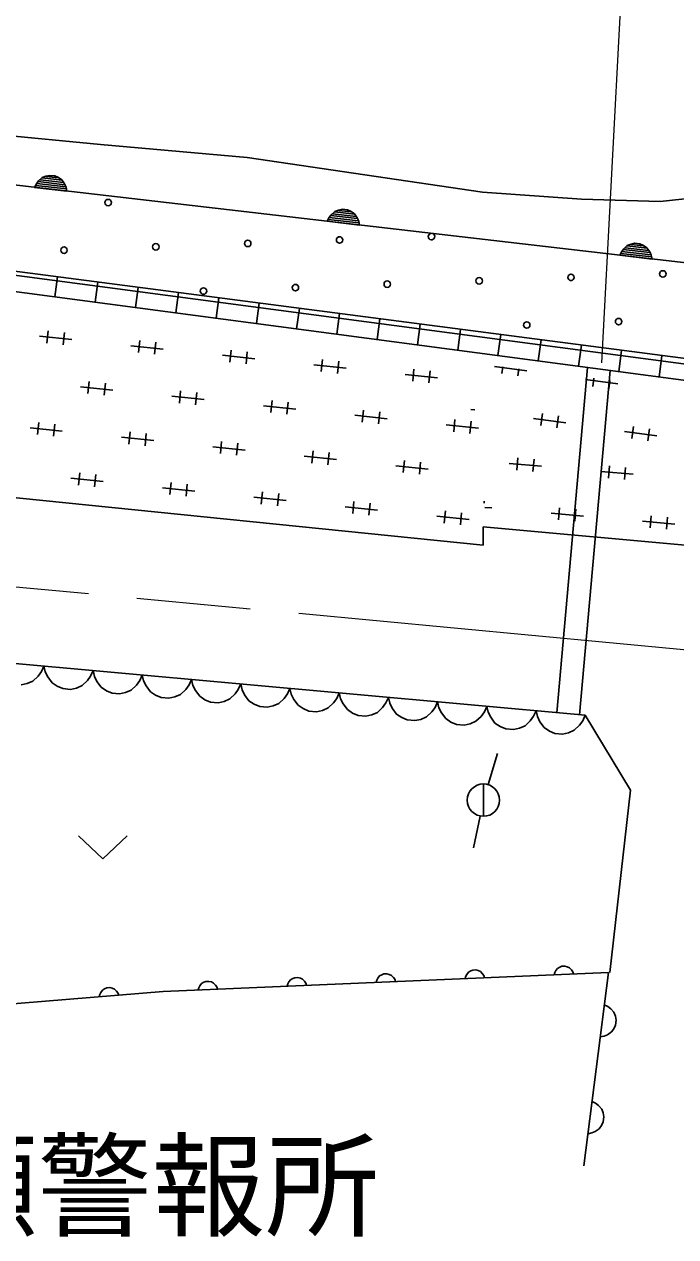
# Model space of a CAD drawing. Units: millimetres, scale not verified. Extents: x 40000 to 680000, y 20000 to 380000.
# Drawn here: x 396391 to 416435, y 276175 to 313476 of the extents above; entities that cross this region are included whole.
import ezdxf
from ezdxf.enums import TextEntityAlignment as Align

# ---------------------------------------------------------------- set-up
doc = ezdxf.new("R2010")
doc.units = ezdxf.units.MM
doc.header["$LTSCALE"] = 1000
doc.linetypes.add('CHAIN', pattern=[18.5, 12, -1.5, 3.5, -1.5])
for name, color, linetype, lineweight in [('M-BGD', 7, 'Continuous', 25), ('M-BMK', 2, 'CHAIN', 13), ('M-BMK-HTXT', 7, 'Continuous', 13)]:
    doc.layers.add(name, color=color, linetype=linetype, lineweight=lineweight)
doc.styles.add('ＭＳ ゴシック', font='')
doc.styles.get('ＭＳ ゴシック').set_extended_font_data('MS Gothic')

msp = doc.modelspace()

# ---------------------------------------------------------------- linework, layer by layer
at = {"layer": 'M-BGD'}
for p, q in [((419709, 305789), (374707, 311012)), ((385523, 311062), (398735, 309779)), ((398735, 309779), (403247, 309375)), ((403247, 309375), (410493, 308312)), ((396711, 308458), (396764, 308568)), ((396744, 308517), (397687, 308408)), ((396764, 308568), (396833, 308658)), ((397670, 308473), (396776, 308576)), ((396820, 308634), (397637, 308539)), ((396833, 308658), (396942, 308756)), ((397600, 308607), (396877, 308690)), ((396942, 308756), (397059, 308803)), ((396944, 308746), (397545, 308676)), ((397059, 308803), (397180, 308826)), ((397435, 308752), (397065, 308794)), ((397180, 308826), (397334, 308809)), ((397334, 308809), (397446, 308758)), ((397446, 308758), (397548, 308686)), ((397548, 308686), (397632, 308565)), ((397632, 308565), (397681, 308461)), ((397705, 308343), (396711, 308458)), ((397681, 308461), (397705, 308343)), ((410493, 308312), (413537, 308092)), ((415958, 308018), (418195, 308275)), ((405943, 307711), (406059, 307758)), ((406059, 307758), (406180, 307782)), ((406436, 307707), (406066, 307750)), ((406180, 307782), (406334, 307764)), ((406334, 307764), (406446, 307713)), ((413537, 308092), (415958, 308018)), ((405712, 307413), (405765, 307523)), ((406705, 307298), (405712, 307413)), ((405744, 307472), (406688, 307363)), ((405765, 307523), (405833, 307613)), ((406670, 307428), (405776, 307532)), ((405820, 307589), (406637, 307495)), ((405833, 307613), (405943, 307711)), ((406600, 307562), (405877, 307646)), ((405944, 307701), (406545, 307631)), ((406446, 307713), (406549, 307641)), ((406549, 307641), (406633, 307520)), ((406633, 307520), (406681, 307417)), ((406681, 307417), (406705, 307298)), ((414834, 306568), (414943, 306666)), ((414943, 306666), (415059, 306713)), ((414945, 306656), (415546, 306586)), ((415059, 306713), (415180, 306737)), ((415436, 306662), (415066, 306705)), ((415180, 306737), (415334, 306719)), ((415334, 306719), (415447, 306668)), ((415447, 306668), (415549, 306596)), ((414712, 306369), (414765, 306478)), ((415706, 306253), (414712, 306369)), ((414744, 306428), (415688, 306318)), ((414765, 306478), (414834, 306568)), ((415670, 306383), (414776, 306487)), ((414821, 306545), (415638, 306450)), ((415600, 306517), (414878, 306601)), ((415549, 306596), (415633, 306476)), ((415633, 306476), (415682, 306372)), ((415682, 306372), (415706, 306253)), ((393716, 306186), (420932, 302643)), ((420918, 302465), (393749, 306070)), ((420880, 301965), (393902, 305545)), ((397417, 305704), (397336, 305089)), ((398657, 305542), (398575, 304925)), ((399897, 305381), (399814, 304760)), ((401136, 305220), (401053, 304596)), ((402376, 305058), (402293, 304432)), ((403615, 304897), (403532, 304267)), ((404855, 304736), (404771, 304103)), ((406094, 304574), (406010, 303938)), ((407334, 304413), (407249, 303774)), ((397090, 303667), (397129, 304040)), ((408573, 304252), (408488, 303610)), ((409813, 304090), (409727, 303445)), ((396861, 303877), (397855, 303773)), ((397626, 303988), (397587, 303615)), ((399903, 303374), (399942, 303747)), ((400439, 303695), (400401, 303322)), ((411053, 303929), (410966, 303281)), ((412292, 303768), (412206, 303116)), ((399674, 303584), (400668, 303480)), ((402487, 303291), (403482, 303187)), ((402717, 303081), (402755, 303454)), ((403253, 303402), (403214, 303029)), ((413532, 303606), (413445, 302952)), ((414771, 303445), (414684, 302787)), ((416011, 303284), (415923, 302623)), ((405300, 302998), (406295, 302894)), ((405530, 302788), (405569, 303161)), ((406066, 303109), (406027, 302736)), ((410859, 302951), (411849, 302810)), ((411080, 302733), (411110, 302941)), ((413723, 302915), (412772, 292297)), ((408114, 302705), (409108, 302602)), ((408343, 302495), (408382, 302868)), ((408879, 302816), (408840, 302443)), ((411606, 302878), (411575, 302662)), ((414418, 302823), (413469, 292234)), ((413659, 302551), (414649, 302410)), ((413880, 302333), (413916, 302583)), ((414412, 302520), (414375, 302262)), ((398121, 302324), (399115, 302220)), ((398350, 302114), (398389, 302487)), ((398886, 302435), (398848, 302062)), ((401164, 301821), (401202, 302194)), ((401700, 302142), (401661, 301769)), ((400934, 302031), (401929, 301927)), ((403977, 301528), (404016, 301901)), ((404513, 301849), (404474, 301476)), ((403747, 301738), (404742, 301634)), ((406560, 301445), (407555, 301341)), ((406790, 301235), (406829, 301608)), ((407326, 301556), (407287, 301183)), ((410130, 301627), (410249, 301610)), ((412280, 301133), (412333, 301504)), ((412828, 301433), (412775, 301062)), ((374078, 301146), (410515, 297448)), ((396568, 301063), (397562, 300960)), ((396797, 300853), (396836, 301226)), ((397333, 301175), (397295, 300802)), ((409374, 301152), (410368, 301049)), ((409603, 300942), (409642, 301315)), ((410139, 301263), (410101, 300890)), ((412059, 301351), (413049, 301210)), ((415080, 300733), (415133, 301104)), ((415628, 301033), (415575, 300662)), ((399381, 300771), (400376, 300667)), ((399610, 300561), (399649, 300934)), ((400147, 300882), (400108, 300509)), ((414859, 300951), (415849, 300810)), ((402194, 300478), (403189, 300374)), ((402424, 300268), (402463, 300641)), ((402960, 300589), (402921, 300216)), ((405237, 299975), (405276, 300348)), ((405773, 300296), (405734, 299923)), ((405007, 300185), (406002, 300081)), ((408050, 299682), (408089, 300055)), ((408586, 300003), (408547, 299630)), ((411312, 299967), (412308, 299880)), ((411545, 299761), (411577, 300134)), ((412075, 300091), (412043, 299717)), ((398057, 299300), (398096, 299673)), ((398594, 299622), (398555, 299249)), ((407821, 299892), (408815, 299788)), ((414129, 299720), (415126, 299633)), ((414362, 299514), (414395, 299888)), ((414893, 299844), (414860, 299471)), ((397828, 299510), (398823, 299407)), ((400641, 299217), (401636, 299114)), ((400871, 299008), (400909, 299381)), ((401407, 299329), (401368, 298956)), ((403454, 298925), (404449, 298821)), ((403684, 298715), (403723, 299088)), ((404220, 299036), (404181, 298663)), ((406497, 298422), (406536, 298795)), ((410543, 298805), (410538, 298745)), ((406268, 298632), (407262, 298528)), ((407033, 298743), (406994, 298370)), ((409310, 298129), (409349, 298502)), ((409846, 298450), (409808, 298077)), ((410566, 298612), (410776, 298594)), ((412597, 298435), (413594, 298347)), ((412830, 298229), (412863, 298602)), ((413361, 298559), (413328, 298185)), ((409081, 298339), (410075, 298235)), ((415415, 298188), (416411, 298101)), ((415648, 297982), (415681, 298356)), ((416179, 298312), (416146, 297938)), ((410515, 297448), (410515, 298010)), ((410515, 298010), (429769, 296285)), ((392452, 294143), (413652, 292217)), ((396818, 293422), (396918, 293562)), ((396918, 293562), (396995, 293730)), ((396995, 293730), (397036, 293551)), ((398433, 293424), (398509, 293593)), ((398509, 293593), (398550, 293413)), ((396297, 293152), (396480, 293193)), ((396480, 293193), (396655, 293269)), ((396655, 293269), (396818, 293422)), ((397036, 293551), (397113, 293395)), ((397113, 293395), (397246, 293215)), ((397246, 293215), (397404, 293109)), ((398169, 293131), (398332, 293284)), ((398332, 293284), (398433, 293424)), ((398550, 293413), (398627, 293258)), ((398627, 293258), (398760, 293078)), ((399846, 293147), (399947, 293287)), ((399947, 293287), (400023, 293455)), ((400023, 293455), (400064, 293276)), ((400064, 293276), (400142, 293120)), ((401461, 293149), (401538, 293318)), ((401538, 293318), (401578, 293138)), ((397404, 293109), (397577, 293036)), ((397577, 293036), (397811, 293015)), ((397811, 293015), (397995, 293055)), ((397995, 293055), (398169, 293131)), ((398760, 293078), (398918, 292972)), ((398918, 292972), (399091, 292899)), ((399091, 292899), (399326, 292877)), ((399326, 292877), (399509, 292918)), ((399509, 292918), (399684, 292994)), ((399684, 292994), (399846, 293147)), ((400142, 293120), (400274, 292940)), ((400274, 292940), (400432, 292834)), ((400432, 292834), (400605, 292761)), ((401023, 292780), (401198, 292856)), ((401198, 292856), (401361, 293009)), ((401361, 293009), (401461, 293149)), ((401578, 293138), (401656, 292982)), ((401656, 292982), (401788, 292802)), ((402712, 292718), (402875, 292872)), ((402875, 292872), (402975, 293011)), ((402975, 293011), (403052, 293180)), ((403052, 293180), (403093, 293001)), ((403093, 293001), (403170, 292845)), ((403170, 292845), (403303, 292665)), ((404389, 292734), (404490, 292874)), ((404490, 292874), (404566, 293042)), ((404566, 293042), (404607, 292863)), ((404607, 292863), (404684, 292707)), ((406004, 292736), (406080, 292905)), ((406080, 292905), (406121, 292726)), ((400605, 292761), (400840, 292740)), ((400840, 292740), (401023, 292780)), ((401788, 292802), (401947, 292696)), ((401947, 292696), (402119, 292623)), ((402119, 292623), (402354, 292602)), ((402354, 292602), (402537, 292643)), ((402537, 292643), (402712, 292718)), ((403303, 292665), (403461, 292559)), ((403461, 292559), (403634, 292486)), ((403634, 292486), (403868, 292465)), ((403868, 292465), (404052, 292505)), ((404052, 292505), (404226, 292581)), ((404226, 292581), (404389, 292734)), ((404684, 292707), (404817, 292527)), ((404817, 292527), (404975, 292421)), ((405566, 292368), (405741, 292443)), ((405741, 292443), (405903, 292596)), ((405903, 292596), (406004, 292736)), ((406121, 292726), (406199, 292570)), ((406199, 292570), (406331, 292390)), ((407255, 292306), (407418, 292459)), ((407418, 292459), (407518, 292599)), ((407518, 292599), (407595, 292767)), ((407595, 292767), (407635, 292588)), ((407635, 292588), (407713, 292432)), ((408932, 292321), (409032, 292461)), ((409032, 292461), (409109, 292630)), ((409109, 292630), (409150, 292450)), ((409150, 292450), (409227, 292295)), ((410547, 292324), (410623, 292492)), ((410623, 292492), (410664, 292313)), ((404975, 292421), (405148, 292348)), ((405148, 292348), (405383, 292327)), ((405383, 292327), (405566, 292368)), ((406331, 292390), (406489, 292284)), ((406489, 292284), (406662, 292211)), ((406662, 292211), (406897, 292189)), ((406897, 292189), (407080, 292230)), ((407080, 292230), (407255, 292306)), ((407713, 292432), (407845, 292252)), ((407845, 292252), (408004, 292146)), ((408004, 292146), (408176, 292073)), ((408176, 292073), (408411, 292052)), ((408411, 292052), (408594, 292092)), ((408594, 292092), (408769, 292168)), ((408769, 292168), (408932, 292321)), ((409227, 292295), (409360, 292115)), ((409360, 292115), (409518, 292009)), ((410283, 292031), (410446, 292184)), ((410446, 292184), (410547, 292324)), ((410664, 292313), (410741, 292157)), ((410741, 292157), (410874, 291977)), ((411960, 292046), (412061, 292186)), ((412061, 292186), (412137, 292355)), ((412137, 292355), (412178, 292175)), ((412178, 292175), (412256, 292019)), ((413575, 292048), (413652, 292217)), ((413652, 292217), (415042, 289914)), ((409518, 292009), (409691, 291936)), ((409691, 291936), (409925, 291914)), ((409925, 291914), (410109, 291955)), ((410109, 291955), (410283, 292031)), ((410874, 291977), (411032, 291871)), ((411032, 291871), (411205, 291798)), ((411205, 291798), (411440, 291777)), ((411440, 291777), (411623, 291817)), ((411623, 291817), (411798, 291893)), ((411798, 291893), (411960, 292046)), ((412256, 292019), (412388, 291839)), ((412388, 291839), (412546, 291733)), ((412546, 291733), (412719, 291660)), ((413137, 291680), (413312, 291755)), ((413312, 291755), (413475, 291909)), ((413475, 291909), (413575, 292048)), ((412719, 291660), (412954, 291639)), ((412954, 291639), (413137, 291680)), ((410663, 290085), (410955, 291042)), ((410517, 290105), (410517, 289110)), ((415042, 289914), (414402, 284306)), ((410415, 289118), (410210, 288139)), ((398062, 288507), (398812, 287798)), ((398812, 287798), (399562, 288507)), ((414361, 284304), (400670, 283722)), ((407324, 284198), (407389, 284237)), ((407389, 284237), (407458, 284261)), ((407458, 284261), (407551, 284265)), ((407551, 284265), (407623, 284247)), ((407623, 284247), (407690, 284214)), ((409975, 284187), (410008, 284247)), ((410008, 284247), (410062, 284315)), ((410062, 284315), (410127, 284354)), ((410127, 284354), (410196, 284378)), ((410196, 284378), (410289, 284382)), ((410289, 284382), (410361, 284364)), ((410361, 284364), (410428, 284331)), ((410428, 284331), (410489, 284267)), ((410489, 284267), (410528, 284210)), ((412692, 284233), (412713, 284303)), ((412713, 284303), (412746, 284363)), ((412746, 284363), (412800, 284431)), ((412800, 284431), (412865, 284470)), ((412865, 284470), (412934, 284494)), ((412934, 284494), (413027, 284498)), ((413027, 284498), (413099, 284480)), ((413099, 284480), (413166, 284447)), ((413166, 284447), (413227, 284384)), ((413227, 284384), (413266, 284327)), ((413266, 284327), (413291, 284259)), ((413612, 278353), (414361, 284304)), ((401761, 283837), (401794, 283897)), ((401794, 283897), (401848, 283965)), ((401848, 283965), (401913, 284004)), ((401913, 284004), (401982, 284028)), ((401982, 284028), (402075, 284032)), ((402075, 284032), (402147, 284014)), ((402147, 284014), (402214, 283981)), ((402214, 283981), (402275, 283918)), ((402275, 283918), (402314, 283861)), ((402314, 283861), (402339, 283793)), ((404478, 283884), (404499, 283954)), ((404499, 283954), (404532, 284014)), ((404532, 284014), (404586, 284082)), ((404586, 284082), (404651, 284121)), ((404651, 284121), (404720, 284145)), ((404720, 284145), (404813, 284149)), ((404813, 284149), (404885, 284131)), ((404885, 284131), (404952, 284097)), ((404952, 284097), (405013, 284034)), ((405013, 284034), (405052, 283977)), ((405052, 283977), (405077, 283909)), ((407216, 284000), (407237, 284070)), ((407237, 284070), (407270, 284130)), ((407270, 284130), (407324, 284198)), ((407690, 284214), (407751, 284151)), ((407751, 284151), (407790, 284094)), ((407790, 284094), (407815, 284026)), ((409954, 284117), (409975, 284187)), ((410528, 284210), (410553, 284142)), ((400670, 283722), (393984, 283173)), ((398700, 283560), (398718, 283631)), ((398718, 283631), (398749, 283692)), ((398749, 283692), (398801, 283762)), ((398801, 283762), (398863, 283804)), ((398863, 283804), (398932, 283830)), ((398932, 283830), (399025, 283838)), ((399025, 283838), (399097, 283823)), ((399097, 283823), (399165, 283792)), ((399165, 283792), (399229, 283731)), ((399229, 283731), (399270, 283676)), ((399270, 283676), (399298, 283609)), ((401740, 283767), (401761, 283837)), ((414236, 283313), (414345, 283259)), ((414345, 283259), (414434, 283187)), ((414434, 283187), (414531, 283079)), ((414531, 283079), (414577, 282962)), ((414577, 282962), (414597, 282841)), ((414597, 282841), (414578, 282687)), ((414334, 282391), (414230, 282343)), ((414455, 282474), (414334, 282391)), ((414528, 282575), (414455, 282474)), ((414578, 282687), (414528, 282575)), ((414230, 282343), (414111, 282320)), ((413861, 280337), (413970, 280283)), ((413970, 280283), (414060, 280211)), ((414060, 280211), (414157, 280103)), ((414157, 280103), (414203, 279987)), ((414203, 279987), (414223, 279866)), ((414223, 279866), (414203, 279712)), ((413959, 279415), (413855, 279368)), ((414081, 279498), (413959, 279415)), ((414154, 279600), (414081, 279498)), ((414203, 279712), (414154, 279600)), ((413855, 279368), (413736, 279345))]:
    msp.add_line(p, q, dxfattribs=at)
for centre, radius in [((398974, 307989), 99.5), ((397614, 306524), 99.5), ((400440, 306629), 99.5), ((403267, 306734), 99.5), ((406093, 306839), 99.5), ((416039, 305794), 99.5), ((407559, 305479), 99.5), ((410386, 305584), 99.5), ((413212, 305689), 99.5), ((401906, 305268), 99.5), ((404733, 305373), 99.5), ((414678, 304328), 99.5), ((411851, 304223), 99.5), ((410517, 289607), 498)]:
    msp.add_circle(centre, radius, dxfattribs=at)
msp.add_arc((408920, 306944), 99.5, 98.7383, 68.02, dxfattribs=at)
at = {"layer": 'M-BMK'}
msp.add_line((367998, 298802), (466164, 289613), dxfattribs=at)
at = {"layer": 'M-BMK-HTXT'}
msp.add_line((414162, 303062), (415773, 333506), dxfattribs=at)

# ---------------------------------------------------------------- texts
at = {"layer": 'M-BGD', "style": 'ＭＳ ゴシック'}
msp.add_text('乙瀬警報所', height=2566, dxfattribs=at).set_placement((389805, 275692), align=Align.BOTTOM_LEFT)

doc.saveas('drawing.dxf')
